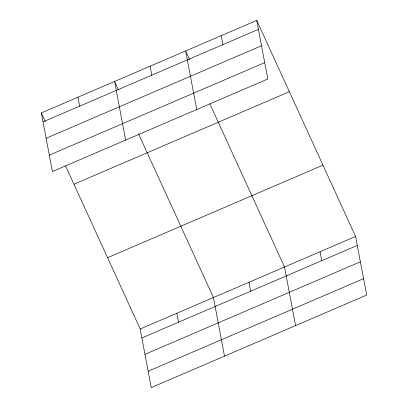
<?xml version="1.0" encoding="UTF-8"?>
<svg xmlns="http://www.w3.org/2000/svg" width="408" height="408" viewBox="0 0 408 408"><rect width="100%" height="100%" fill="white"/><g stroke="black" fill="none" stroke-linecap="round" stroke-linejoin="round"><path stroke-width="0.61" d="M256.739 20.4L267.811 79.004L52.413 171.533L41.335 112.929L256.739 20.4L355.587 236.467L366.665 295.071L151.261 387.6L140.189 328.996L65.54 165.832M43.029 121.885L258.427 29.356M46.124 138.266L261.523 45.737M49.317 155.147L264.715 62.618M73.96 184.232L289.359 91.703M107.569 257.693L322.968 165.164M140.189 328.996L355.587 236.467M141.882 337.952L357.28 245.422M144.978 354.338L360.376 261.803M148.165 371.214L363.569 278.684M189.603 59.558L185.655 50.934L196.727 109.538M209.86 103.836L284.509 267L295.581 325.604M118.519 90.097L114.572 81.467L125.649 140.071M138.511 133.799L213.425 297.539L224.497 356.138M41.335 112.929L45.283 121.553M320.05 251.736L321.739 260.692M221.197 35.669L222.89 44.62M248.967 282.27L250.66 291.225M150.113 66.203L151.807 75.159M176.807 313.267L178.5 322.223M77.954 97.201L79.647 106.157"/></g></svg>
